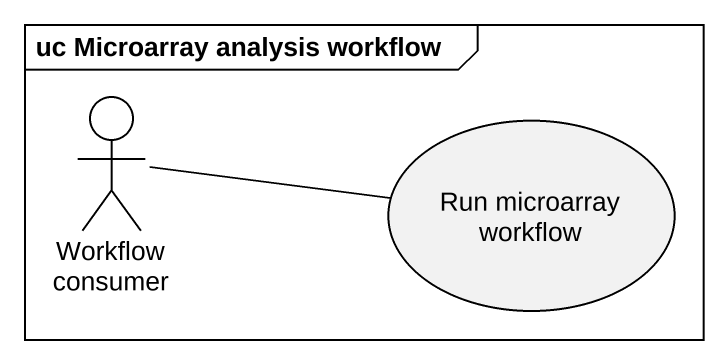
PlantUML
@startuml
mainframe uc Microarray analysis workflow
actor "Workflow consumer" as Workflow_consumer
usecase "Run microarray workflow" as Run_microarray_workflow
Workflow_consumer -right- Run_microarray_workflow
@enduml
